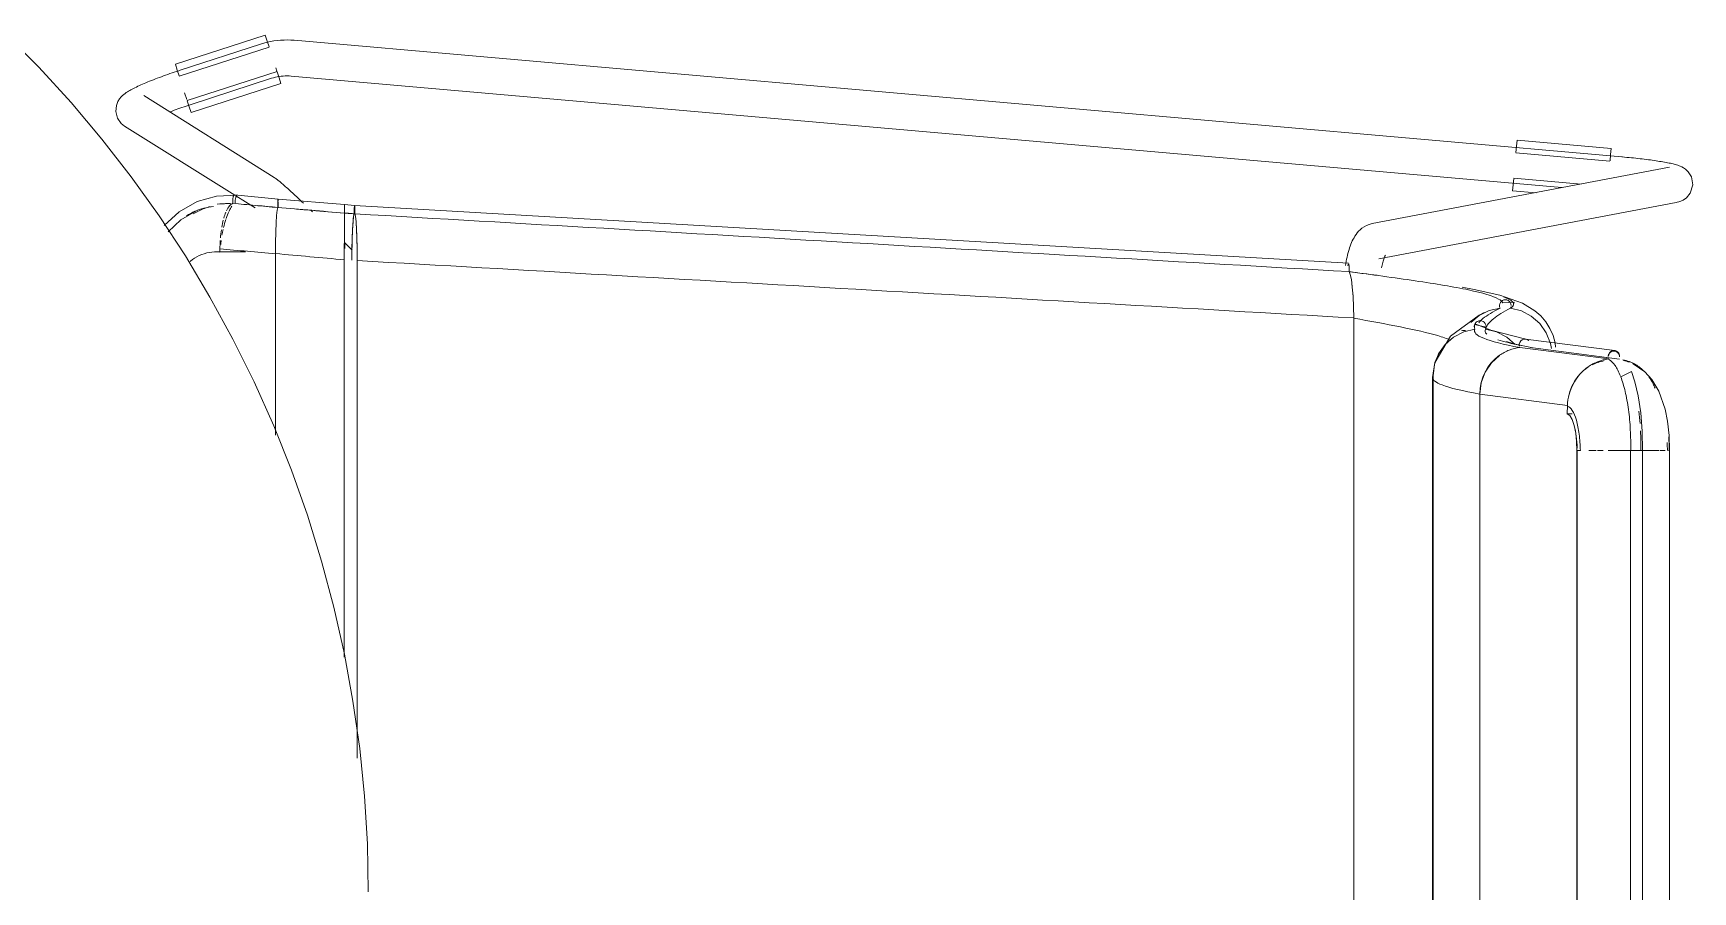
# Model space of a CAD drawing. Header units: millimetres. Extents: x 155927 to 317870, y -36033 to 97293.
# Drawn here: x 220811 to 221365, y 31787 to 32074 of the extents above; entities that cross this region are included whole.
import ezdxf

# ---------------------------------------------------------------- set-up
doc = ezdxf.new("R2010")
doc.units = ezdxf.units.MM
doc.header["$MEASUREMENT"] = 0
doc.layers.add('I-FURN', color=8, linetype='CONTINUOUS', lineweight=9)

msp = doc.modelspace()

# ---------------------------------------------------------------- linework, layer by layer
at = {"layer": 'I-FURN'}
for p, q in [((220813.13, 32062.53), (220801.88, 32073.9)), ((220858.79, 32063.54), (220888.8, 32073.22)), ((220889.4, 32070.85), (220888.3, 32070.57)), ((220888.8, 32073.22), (220889.43, 32071.27)), ((220890.52, 32071.1), (220889.4, 32070.85)), ((220889.43, 32071.27), (220890.06, 32069.3)), ((220891.65, 32071.29), (220890.52, 32071.1)), ((220892.78, 32071.44), (220891.65, 32071.29)), ((220893.92, 32071.55), (220892.78, 32071.44)), ((220895.06, 32071.61), (220893.92, 32071.55)), ((220896.2, 32071.62), (220895.06, 32071.61)), ((220897.34, 32071.59), (220896.2, 32071.62)), ((220898.48, 32071.51), (220897.34, 32071.59)), ((221341.8, 32032.56), (220898.48, 32071.51)), ((220860.09, 32059.49), (220890.1, 32069.18)), ((220887.16, 32070.23), (220860.35, 32061.51)), ((220887.21, 32070.24), (220887.16, 32070.23)), ((220888.3, 32070.57), (220887.21, 32070.24)), ((220823.92, 32050.71), (220813.13, 32062.53)), ((220854.11, 32059.36), (220854.81, 32059.61)), ((220854.81, 32059.61), (220855.51, 32059.87)), ((220855.51, 32059.87), (220856.23, 32060.12)), ((220856.23, 32060.12), (220856.95, 32060.37)), ((220856.95, 32060.37), (220857.68, 32060.62)), ((220857.68, 32060.62), (220858.41, 32060.87)), ((220858.41, 32060.87), (220859.15, 32061.12)), ((220859.42, 32061.58), (220858.79, 32063.54)), ((220859.15, 32061.12), (220859.89, 32061.36)), ((220860.06, 32059.61), (220859.42, 32061.58)), ((220859.89, 32061.36), (220860.35, 32061.51)), ((220892.71, 32061.11), (220862.7, 32051.42)), ((220892.3, 32062.37), (220892.68, 32061.21)), ((220892.75, 32060.99), (220893.38, 32059.02)), ((220894.1, 32059.51), (220894.76, 32059.58)), ((220894.76, 32059.58), (220895.42, 32059.61)), ((220895.42, 32059.61), (220896.08, 32059.62)), ((220896.08, 32059.62), (220896.75, 32059.6)), ((220896.75, 32059.6), (220897.41, 32059.56)), ((220841.96, 32053.75), (220842.35, 32054.03)), ((220842.35, 32054.03), (220842.74, 32054.28)), ((220842.74, 32054.28), (220843.13, 32054.53)), ((220843.13, 32054.53), (220843.53, 32054.76)), ((220843.53, 32054.76), (220843.94, 32054.99)), ((220843.94, 32054.99), (220844.37, 32055.22)), ((220844.37, 32055.22), (220844.81, 32055.45)), ((220844.81, 32055.45), (220845.26, 32055.68)), ((220845.26, 32055.68), (220845.74, 32055.91)), ((220845.74, 32055.91), (220846.23, 32056.14)), ((220846.23, 32056.14), (220846.74, 32056.38)), ((220846.74, 32056.38), (220847.27, 32056.62)), ((220847.27, 32056.62), (220847.81, 32056.86)), ((220847.81, 32056.86), (220848.37, 32057.1)), ((220848.37, 32057.1), (220848.95, 32057.34)), ((220848.95, 32057.34), (220849.55, 32057.59)), ((220849.55, 32057.59), (220850.16, 32057.84)), ((220850.16, 32057.84), (220850.78, 32058.09)), ((220850.78, 32058.09), (220851.42, 32058.34)), ((220851.42, 32058.34), (220852.08, 32058.59)), ((220852.08, 32058.59), (220852.74, 32058.85)), ((220852.74, 32058.85), (220853.42, 32059.1)), ((220853.42, 32059.1), (220854.11, 32059.36)), ((220864.01, 32047.38), (220894.01, 32057.07)), ((220864.05, 32050.1), (220890.87, 32058.81)), ((220890.87, 32058.81), (220891.5, 32059.01)), ((220891.5, 32059.01), (220892.15, 32059.17)), ((220892.15, 32059.17), (220892.79, 32059.31)), ((220892.79, 32059.31), (220893.44, 32059.43)), ((220893.38, 32059.02), (220894.01, 32057.07)), ((220893.44, 32059.43), (220894.1, 32059.51)), ((220897.41, 32059.56), (220897.43, 32059.56)), ((220897.43, 32059.56), (221321.78, 32022.28)), ((220834.22, 32038.48), (220823.92, 32050.71)), ((220838.89, 32047.71), (220839.06, 32049.68)), ((220839.06, 32049.68), (220839.58, 32051.06)), ((220839.58, 32051.06), (220840.15, 32051.97)), ((220840.15, 32051.97), (220840.67, 32052.6)), ((220840.67, 32052.6), (220841.13, 32053.07)), ((220841.13, 32053.07), (220841.56, 32053.44)), ((220841.56, 32053.44), (220841.96, 32053.75)), ((220891.78, 32025.72), (220848.19, 32053.02)), ((220858.98, 32048.36), (220859.64, 32048.6)), ((220859.64, 32048.6), (220860.31, 32048.83)), ((220860.31, 32048.83), (220860.98, 32049.07)), ((220860.98, 32049.07), (220861.66, 32049.3)), ((220861.66, 32049.3), (220862.34, 32049.53)), ((220861.87, 32054), (220862.59, 32051.75)), ((220862.34, 32049.53), (220863.03, 32049.76)), ((220863.38, 32049.33), (220862.74, 32051.31)), ((220863.03, 32049.76), (220863.72, 32049.99)), ((220864.01, 32047.38), (220863.38, 32049.33)), ((220863.72, 32049.99), (220864.05, 32050.1)), ((220839.47, 32045.48), (220838.89, 32047.71)), ((220840.7, 32043.75), (220839.47, 32045.48)), ((220840.7, 32043.75), (220841.82, 32042.85)), ((220857.08, 32047.66), (220857.7, 32047.89)), ((220857.7, 32047.89), (220858.34, 32048.13)), ((220858.34, 32048.13), (220858.98, 32048.36)), ((220844.03, 32025.84), (220834.22, 32038.48)), ((220841.82, 32042.85), (220878.59, 32019.82)), ((221306.6, 32036.09), (221306.78, 32038.14)), ((221306.78, 32038.14), (221338.19, 32035.38)), ((221306.41, 32033.9), (221337.82, 32031.15)), ((221306.42, 32034.03), (221306.6, 32036.09)), ((221338.01, 32033.33), (221337.83, 32031.27)), ((221338.19, 32035.38), (221338.01, 32033.33)), ((221341.96, 32032.55), (221341.8, 32032.56)), ((221342.71, 32032.48), (221341.96, 32032.55)), ((221343.46, 32032.41), (221342.71, 32032.48)), ((221344.21, 32032.34), (221343.46, 32032.41)), ((221344.95, 32032.26), (221344.21, 32032.34)), ((221345.69, 32032.19), (221344.95, 32032.26)), ((221346.43, 32032.11), (221345.69, 32032.19)), ((221347.15, 32032.03), (221346.43, 32032.11)), ((221347.87, 32031.95), (221347.15, 32032.03)), ((221348.58, 32031.87), (221347.87, 32031.95)), ((221349.28, 32031.78), (221348.58, 32031.87)), ((221357.65, 32029.08), (221258.36, 32010.27)), ((221349.97, 32031.7), (221349.28, 32031.78)), ((221350.64, 32031.61), (221349.97, 32031.7)), ((221351.3, 32031.52), (221350.64, 32031.61)), ((221351.95, 32031.43), (221351.3, 32031.52)), ((221352.59, 32031.34), (221351.95, 32031.43)), ((221353.21, 32031.25), (221352.59, 32031.34)), ((221353.81, 32031.16), (221353.21, 32031.25)), ((221354.4, 32031.07), (221353.81, 32031.16)), ((221354.96, 32030.98), (221354.4, 32031.07)), ((221355.52, 32030.88), (221354.96, 32030.98)), ((221356.05, 32030.79), (221355.52, 32030.88)), ((221356.56, 32030.7), (221356.05, 32030.79)), ((221357.06, 32030.6), (221356.56, 32030.7)), ((221357.54, 32030.51), (221357.06, 32030.6)), ((221358, 32030.41), (221357.54, 32030.51)), ((221358.44, 32030.31), (221358, 32030.41)), ((221358.87, 32030.21), (221358.44, 32030.31)), ((221359.28, 32030.11), (221358.87, 32030.21)), ((221359.68, 32030), (221359.28, 32030.11)), ((221360.08, 32029.88), (221359.68, 32030)), ((221360.47, 32029.76), (221360.08, 32029.88)), ((221360.88, 32029.62), (221360.47, 32029.76)), ((221361.31, 32029.45), (221360.88, 32029.62)), ((221361.78, 32029.23), (221361.31, 32029.45)), ((221362.34, 32028.93), (221361.78, 32029.23)), ((221363.04, 32028.45), (221362.34, 32028.93)), ((221363.95, 32027.59), (221363.04, 32028.45)), ((221364.99, 32025.94), (221363.95, 32027.59)), ((220853.33, 32012.82), (220844.03, 32025.84)), ((220891.78, 32025.72), (220892.1, 32025.5)), ((220892.1, 32025.5), (220892.36, 32025.32)), ((220892.36, 32025.32), (220892.59, 32025.15)), ((220892.59, 32025.15), (220892.81, 32024.97)), ((220892.81, 32024.97), (220893.03, 32024.79)), ((220893.03, 32024.79), (220893.26, 32024.6)), ((220893.26, 32024.6), (220893.5, 32024.4)), ((220893.5, 32024.4), (220893.76, 32024.19)), ((220893.76, 32024.19), (220894.02, 32023.96)), ((220894.02, 32023.96), (220894.3, 32023.71)), ((220894.3, 32023.71), (220894.6, 32023.46)), ((220894.6, 32023.46), (220894.9, 32023.18)), ((220894.9, 32023.18), (220895.23, 32022.9)), ((220895.23, 32022.9), (220895.56, 32022.59)), ((220895.56, 32022.59), (220895.92, 32022.28)), ((220895.92, 32022.28), (220896.28, 32021.95)), ((220896.28, 32021.95), (220896.66, 32021.61)), ((220896.66, 32021.61), (220897.05, 32021.25)), ((220897.05, 32021.25), (220897.45, 32020.88)), ((220897.45, 32020.88), (220897.86, 32020.5)), ((221305.3, 32021.23), (221305.48, 32023.27)), ((221305.3, 32021.23), (221313.19, 32020.53)), ((221305.48, 32023.27), (221305.66, 32025.33)), ((221328.15, 32023.48), (221305.67, 32025.46)), ((221364.64, 32020.43), (221365.48, 32023.18)), ((221365.48, 32023.18), (221364.99, 32025.94)), ((220866.02, 32017.61), (220860.01, 32014.22)), ((220872.54, 32019.48), (220866.02, 32017.61)), ((220879.45, 32019.77), (220872.54, 32019.48)), ((220878.55, 32019.89), (220893.04, 32018.47)), ((220878.96, 32019.59), (220885.41, 32015.55)), ((220892.95, 32015.62), (220892.76, 32014.73)), ((220892.76, 32014.73), (220892.95, 32015.61)), ((220892.96, 32017.53), (220892.94, 32017.08)), ((220892.94, 32017.07), (220892.96, 32017.53)), ((220892.94, 32017.08), (220892.94, 32016.59)), ((220892.94, 32016.58), (220892.94, 32017.07)), ((220892.94, 32016.59), (220892.94, 32016.09)), ((220892.94, 32016.08), (220892.94, 32016.58)), ((220892.94, 32016.09), (220892.95, 32015.62)), ((220892.95, 32015.61), (220892.94, 32016.08)), ((220892.97, 32017.92), (220892.96, 32017.53)), ((220892.96, 32017.53), (220892.97, 32017.91)), ((220892.99, 32018.21), (220892.97, 32017.92)), ((220892.97, 32017.91), (220892.99, 32018.21)), ((220893.02, 32018.4), (220892.99, 32018.21)), ((220893.02, 32018.4), (220893.04, 32018.47)), ((220893.04, 32018.47), (220893.02, 32018.4)), ((220893.04, 32018.47), (220915.24, 32016.64)), ((220893.07, 32018.4), (220893.04, 32018.47)), ((220893.04, 32018.47), (220893.07, 32018.4)), ((220893.09, 32018.22), (220893.07, 32018.4)), ((220893.07, 32018.4), (220893.09, 32018.21)), ((220893.11, 32017.92), (220893.09, 32018.22)), ((220893.09, 32018.21), (220893.11, 32017.92)), ((220893.14, 32017.09), (220893.13, 32017.54)), ((220893.13, 32017.54), (220893.14, 32017.09)), ((220893.15, 32016.6), (220893.14, 32017.09)), ((220893.14, 32017.09), (220893.15, 32016.6)), ((220893.14, 32016.1), (220893.15, 32016.6)), ((220893.15, 32016.6), (220893.14, 32016.1)), ((220893.14, 32015.63), (220893.14, 32016.1)), ((220893.14, 32016.1), (220893.14, 32015.63)), ((220897.86, 32020.5), (220898.29, 32020.11)), ((220898.29, 32020.11), (220898.72, 32019.71)), ((220898.72, 32019.71), (220899.17, 32019.29)), ((220899.17, 32019.29), (220899.62, 32018.87)), ((220899.62, 32018.87), (220900.08, 32018.44)), ((220900.08, 32018.44), (220900.55, 32018)), ((220900.55, 32018), (220901.03, 32017.55)), ((220901.03, 32017.55), (220901.51, 32017.09)), ((220918.6, 32016.37), (220915.24, 32016.64)), ((220915.24, 32016.57), (220915.24, 32016.64)), ((220915.24, 32016.64), (220915.25, 32016.57)), ((220915.25, 32016.57), (220915.24, 32016.64)), ((220915.24, 32016.64), (220915.24, 32016.58)), ((220915.24, 32016.58), (220915.24, 32016.39)), ((220915.24, 32016.38), (220915.24, 32016.57)), ((220915.24, 32016.39), (220915.24, 32016.09)), ((220915.24, 32016.09), (220915.24, 32016.38)), ((220915.24, 32015.71), (220915.24, 32016.09)), ((220915.24, 32016.09), (220915.24, 32015.71)), ((220915.24, 32015.26), (220915.24, 32015.71)), ((220915.24, 32015.71), (220915.24, 32015.26)), ((220915.24, 32014.77), (220915.24, 32015.26)), ((220915.24, 32015.26), (220915.24, 32014.77)), ((220915.25, 32016.57), (220915.25, 32016.38)), ((220915.25, 32016.38), (220915.25, 32016.57)), ((220915.25, 32016.38), (220915.25, 32016.09)), ((220915.25, 32016.09), (220915.25, 32016.38)), ((220915.25, 32016.09), (220915.25, 32015.7)), ((220915.25, 32015.71), (220915.25, 32016.09)), ((220915.25, 32015.25), (220915.25, 32015.71)), ((220915.25, 32015.7), (220915.25, 32015.25)), ((220915.25, 32015.25), (220915.25, 32014.76)), ((220915.25, 32014.76), (220915.25, 32015.25)), ((220918.51, 32015.43), (220918.5, 32014.98)), ((220918.53, 32015.81), (220918.51, 32015.43)), ((220918.55, 32016.11), (220918.53, 32015.81)), ((220918.58, 32016.3), (220918.55, 32016.11)), ((220918.6, 32016.37), (220918.58, 32016.3)), ((220918.6, 32016.37), (221250.51, 31997.08)), ((220918.63, 32016.3), (220918.6, 32016.37)), ((220918.66, 32016.11), (220918.63, 32016.3)), ((220918.68, 32015.82), (220918.66, 32016.11)), ((220918.7, 32015.44), (220918.68, 32015.82)), ((220918.71, 32014.99), (220918.7, 32015.44)), ((221260.59, 31998.48), (221359.88, 32017.29)), ((221360.3, 32017.38), (221359.88, 32017.29)), ((221360.82, 32017.52), (221360.3, 32017.38)), ((221361.44, 32017.73), (221360.82, 32017.52)), ((221362.24, 32018.11), (221361.44, 32017.73)), ((221363.32, 32018.85), (221362.24, 32018.11)), ((221364.64, 32020.43), (221363.32, 32018.85)), ((220862.1, 31999.44), (220853.33, 32012.82)), ((220860.01, 32014.22), (220855.01, 32009.62)), ((220860.59, 32011.53), (220856.37, 32007.51)), ((220866.42, 32014.9), (220860.59, 32011.53)), ((220892.43, 32010.51), (220892.31, 32007.41)), ((220892.32, 32007.48), (220892.43, 32010.52)), ((220892.43, 32010.55), (220892.58, 32012.99)), ((220892.58, 32012.99), (220892.43, 32010.51)), ((220892.58, 32013.01), (220892.76, 32014.73)), ((220892.76, 32014.73), (220892.58, 32012.99)), ((220904, 32014.74), (220904.51, 32014.25)), ((220915.21, 32011.17), (220915.2, 32008.67)), ((220915.2, 32008.67), (220915.21, 32011.16)), ((220915.22, 32012.92), (220915.21, 32011.17)), ((220915.21, 32011.17), (220915.22, 32012.91)), ((220915.22, 32012.91), (220915.24, 32013.8)), ((220915.24, 32013.8), (220915.22, 32012.92)), ((220915.24, 32014.27), (220915.24, 32014.77)), ((220915.24, 32014.77), (220915.24, 32014.27)), ((220915.24, 32013.8), (220915.24, 32014.27)), ((220915.24, 32014.27), (220915.24, 32013.8)), ((220915.25, 32014.76), (220915.25, 32014.26)), ((220915.25, 32014.27), (220915.25, 32014.76)), ((220915.25, 32013.8), (220915.25, 32014.27)), ((220915.25, 32014.26), (220915.25, 32013.79)), ((220915.27, 32012.9), (220915.28, 32011.14)), ((220915.28, 32011.15), (220915.27, 32012.9)), ((220915.29, 32008.65), (220915.28, 32011.15)), ((220915.28, 32011.14), (220915.29, 32008.65)), ((220918.1, 32010.87), (220917.94, 32008.37)), ((220918.29, 32012.62), (220918.1, 32010.87)), ((220918.5, 32013.52), (220918.29, 32012.62)), ((220918.5, 32014.98), (220918.49, 32014.49)), ((220918.49, 32014.49), (220918.49, 32013.99)), ((220918.49, 32013.99), (220918.5, 32013.52)), ((220918.7, 32013.53), (220918.71, 32014)), ((220918.91, 32012.64), (220918.7, 32013.53)), ((220918.71, 32014.5), (220918.71, 32014.99)), ((220918.71, 32014), (220918.71, 32014.5)), ((220919.11, 32010.89), (220918.91, 32012.64)), ((220919.27, 32008.39), (220919.11, 32010.89)), ((221257.37, 32010.01), (221256.48, 32009.65)), ((221258.36, 32010.27), (221257.37, 32010.01)), ((220892.24, 32003.98), (220892.31, 32007.42)), ((220892.31, 32007.41), (220892.24, 32003.98)), ((220915.18, 32001.96), (220915.19, 32005.53)), ((220915.19, 32005.53), (220915.18, 32001.96)), ((220915.2, 32008.67), (220915.19, 32005.53)), ((220915.19, 32005.53), (220915.2, 32008.66)), ((220915.31, 32001.97), (220915.3, 32005.53)), ((220915.3, 32005.52), (220915.31, 32001.97)), ((220917.82, 32005.26), (220917.74, 32001.7)), ((220917.94, 32008.37), (220917.82, 32005.26)), ((220919.39, 32005.26), (220919.27, 32008.39)), ((220919.47, 32001.7), (220919.39, 32005.26)), ((221251.78, 32004.47), (221251.53, 32003.91)), ((221252.06, 32005.02), (221251.78, 32004.47)), ((221252.35, 32005.56), (221252.06, 32005.02)), ((221252.67, 32006.1), (221252.35, 32005.56)), ((221253.03, 32006.63), (221252.67, 32006.1)), ((221253.43, 32007.17), (221253.03, 32006.63)), ((221253.88, 32007.69), (221253.43, 32007.17)), ((221254.4, 32008.22), (221253.88, 32007.69)), ((221255, 32008.73), (221254.4, 32008.22)), ((221255.69, 32009.21), (221255, 32008.73)), ((221256.48, 32009.65), (221255.69, 32009.21)), ((220870.32, 31985.71), (220862.1, 31999.44)), ((220882.17, 32000.83), (220872.42, 32000.83)), ((220873.66, 32000.77), (220873.66, 32001.82)), ((220892.24, 32003.88), (220892.21, 32000.12)), ((220892.21, 32000.24), (220892.24, 32003.88)), ((220892.21, 32000.12), (220892.21, 31939.57)), ((220892.21, 31939.57), (220892.21, 32000.12)), ((220915.18, 31998.18), (220915.18, 32001.96)), ((220915.18, 32001.96), (220915.18, 31998.18)), ((220917.86, 32001.4), (220915.19, 32003.97)), ((220917.74, 32001.7), (220917.71, 31998.02)), ((220919.5, 31997.91), (220919.47, 32001.7)), ((221250.01, 31999.02), (221249.86, 31998.35)), ((221250.16, 31999.67), (221250.01, 31999.02)), ((221250.32, 32000.31), (221250.16, 31999.67)), ((221250.49, 32000.94), (221250.32, 32000.31)), ((221250.68, 32001.56), (221250.49, 32000.94)), ((221250.87, 32002.17), (221250.68, 32001.56)), ((221251.08, 32002.76), (221250.87, 32002.17)), ((221251.3, 32003.34), (221251.08, 32002.76)), ((221251.53, 32003.91), (221251.3, 32003.34)), ((221262.36, 31998.67), (221262.25, 31998.36)), ((221262.46, 31998.94), (221262.36, 31998.67)), ((221262.56, 31999.17), (221262.46, 31998.94)), ((221262.64, 31999.36), (221262.56, 31999.17)), ((221262.72, 31999.51), (221262.64, 31999.36)), ((221262.76, 31999.6), (221262.72, 31999.51)), ((221262.81, 31999.67), (221262.76, 31999.6)), ((221262.82, 31999.7), (221262.81, 31999.67)), ((220915.18, 31865.35), (220915.18, 31998.18)), ((220915.18, 31998.18), (220915.18, 31865.35)), ((220919.5, 31831.64), (220919.5, 31997.91)), ((220919.5, 31997.91), (220919.5, 31831.64)), ((221249.6, 31996.97), (221249.49, 31996.27)), ((221249.73, 31997.67), (221249.6, 31996.97)), ((221249.86, 31998.35), (221249.73, 31997.67)), ((221250.37, 31996.54), (221250.33, 31996.16)), ((221250.33, 31996.16), (221250.37, 31996.54)), ((221250.41, 31996.83), (221250.37, 31996.54)), ((221250.37, 31996.54), (221250.41, 31996.83)), ((221250.46, 31997.02), (221250.51, 31997.08)), ((221250.51, 31997.07), (221250.46, 31997.01)), ((221250.66, 31996.51), (221250.62, 31996.81)), ((221250.62, 31996.81), (221250.66, 31996.52)), ((221250.66, 31996.52), (221250.69, 31996.13)), ((221250.69, 31996.13), (221250.66, 31996.51)), ((221250.72, 31995.67), (221250.69, 31996.13)), ((221250.69, 31996.13), (221250.72, 31995.67)), ((221250.7, 31994.21), (221250.72, 31994.68)), ((221250.72, 31994.68), (221250.7, 31994.21)), ((221250.7, 31994.21), (221251.1, 31993.31)), ((221251.1, 31993.31), (221250.7, 31994.21)), ((221250.72, 31995.18), (221250.72, 31995.67)), ((221250.72, 31995.67), (221250.72, 31995.18)), ((221250.72, 31994.68), (221250.72, 31995.18)), ((221250.72, 31995.18), (221250.72, 31994.68)), ((221251.1, 31993.31), (221251.47, 31991.57)), ((221251.47, 31991.56), (221251.1, 31993.31)), ((221261.62, 31995.93), (221261.52, 31995.44)), ((221261.72, 31996.4), (221261.62, 31995.93)), ((221261.82, 31996.85), (221261.72, 31996.4)), ((221261.93, 31997.27), (221261.82, 31996.85)), ((221262.04, 31997.66), (221261.93, 31997.27)), ((221262.15, 31998.03), (221262.04, 31997.66)), ((221262.25, 31998.36), (221262.15, 31998.03)), ((221251.47, 31991.56), (221251.78, 31989.1)), ((221251.78, 31989.07), (221251.47, 31991.56)), ((221251.78, 31989.07), (221252.02, 31986.01)), ((221252.02, 31985.96), (221251.78, 31989.07)), ((221292.49, 31988.23), (221288.43, 31988.97)), ((221301.01, 31986.34), (221292.49, 31988.23)), ((220877.99, 31971.67), (220870.32, 31985.71)), ((221252.02, 31985.97), (221252.17, 31982.49)), ((221252.17, 31982.43), (221252.02, 31985.96)), ((221252.17, 31982.43), (221252.23, 31978.74)), ((221252.23, 31978.66), (221252.17, 31982.43)), ((221297.5, 31981.22), (221301.11, 31982.01)), ((221301.11, 31982.01), (221297.5, 31981.23)), ((221300.93, 31982.99), (221301.02, 31983.48)), ((221301.02, 31983.48), (221300.93, 31982.99)), ((221300.96, 31982.49), (221300.93, 31982.99)), ((221300.93, 31982.99), (221300.96, 31982.49)), ((221301.11, 31982.01), (221300.96, 31982.49)), ((221300.96, 31982.49), (221301.11, 31982.01)), ((221308.64, 31983.67), (221301.01, 31986.34)), ((221301.02, 31983.48), (221301.23, 31983.93)), ((221301.23, 31983.93), (221301.02, 31983.48)), ((221301.23, 31983.93), (221301.55, 31984.31)), ((221301.55, 31984.31), (221301.23, 31983.93)), ((221301.95, 31984.6), (221301.55, 31984.31)), ((221301.55, 31984.31), (221301.95, 31984.59)), ((221301.95, 31984.59), (221302.41, 31984.78)), ((221302.41, 31984.78), (221301.95, 31984.6)), ((221305.84, 31984.04), (221302, 31983.84)), ((221302.41, 31984.78), (221302.9, 31984.84)), ((221302.9, 31984.84), (221302.41, 31984.78)), ((221302.9, 31984.84), (221303.38, 31984.76)), ((221303.38, 31984.77), (221302.9, 31984.84)), ((221303.84, 31984.57), (221303.38, 31984.77)), ((221303.38, 31984.76), (221303.83, 31984.57)), ((221303.83, 31984.57), (221304.23, 31984.27)), ((221304.23, 31984.27), (221303.84, 31984.57)), ((221304.23, 31984.27), (221304.53, 31983.88)), ((221304.54, 31983.88), (221304.23, 31984.27)), ((221304.53, 31983.88), (221304.73, 31983.42)), ((221304.73, 31983.43), (221304.54, 31983.88)), ((221304.76, 31982.43), (221304.6, 31981.96)), ((221304.6, 31981.96), (221304.76, 31982.43)), ((221304.81, 31982.93), (221304.73, 31983.43)), ((221304.73, 31983.42), (221304.81, 31982.93)), ((221305.52, 31982.87), (221305.84, 31984.04)), ((221312.75, 31981.17), (221308.64, 31983.67)), ((221252.23, 31595.26), (221252.23, 31978.66)), ((221252.23, 31978.66), (221252.23, 31595.26)), ((221284.56, 31972.66), (221294.1, 31979.64)), ((221294.17, 31979.59), (221291.34, 31977.19)), ((221291.34, 31977.19), (221294.17, 31979.58)), ((221292.61, 31976.46), (221292.52, 31975.97)), ((221292.53, 31975.97), (221292.61, 31976.46)), ((221292.81, 31976.92), (221292.61, 31976.46)), ((221292.61, 31976.46), (221292.81, 31976.91)), ((221296.51, 31975.68), (221292.62, 31976.52)), ((221298.08, 31974.65), (221292.75, 31976.82)), ((221293.12, 31977.3), (221292.81, 31976.92)), ((221292.81, 31976.91), (221293.12, 31977.29)), ((221293.12, 31977.29), (221293.53, 31977.59)), ((221293.52, 31977.59), (221293.12, 31977.3)), ((221293.99, 31977.78), (221293.52, 31977.59)), ((221293.53, 31977.59), (221293.99, 31977.78)), ((221294.48, 31977.85), (221293.99, 31977.78)), ((221293.99, 31977.78), (221294.48, 31977.84)), ((221294.1, 31979.64), (221295.85, 31980.53)), ((221297.5, 31981.23), (221294.17, 31979.59)), ((221294.18, 31979.58), (221297.5, 31981.22)), ((221294.97, 31977.78), (221294.48, 31977.85)), ((221294.48, 31977.84), (221294.97, 31977.78)), ((221294.97, 31977.78), (221295.43, 31977.59)), ((221295.43, 31977.59), (221294.97, 31977.78)), ((221295.43, 31977.59), (221295.83, 31977.29)), ((221295.83, 31977.3), (221295.43, 31977.59)), ((221296.15, 31976.92), (221295.83, 31977.3)), ((221295.83, 31977.29), (221296.14, 31976.91)), ((221296.14, 31976.91), (221296.35, 31976.46)), ((221296.35, 31976.46), (221296.15, 31976.92)), ((221296.35, 31976.46), (221296.43, 31975.97)), ((221296.43, 31975.97), (221296.35, 31976.46)), ((221308.23, 31981.06), (221304.6, 31981.96)), ((221311.55, 31979.32), (221308.23, 31981.06)), ((221314.38, 31976.84), (221311.55, 31979.32)), ((221314.72, 31979.43), (221312.75, 31981.17)), ((221316.55, 31973.75), (221314.38, 31976.84)), ((221316.4, 31977.45), (221314.72, 31979.43)), ((221317.78, 31975.25), (221316.4, 31977.45)), ((220885.09, 31957.34), (220877.99, 31971.67)), ((221279.45, 31964), (221284.56, 31972.66)), ((221285.61, 31972.36), (221282.74, 31969.85)), ((221282.75, 31969.85), (221285.62, 31972.35)), ((221289.01, 31974.11), (221285.61, 31972.36)), ((221285.62, 31972.35), (221289.01, 31974.11)), ((221292.72, 31975), (221289.01, 31974.11)), ((221292.52, 31975.97), (221292.56, 31975.48)), ((221292.56, 31975.47), (221292.53, 31975.97)), ((221292.56, 31975.48), (221292.72, 31975)), ((221292.73, 31975), (221292.56, 31975.47)), ((221296.23, 31975), (221296.39, 31975.48)), ((221296.39, 31975.47), (221296.23, 31975)), ((221299.94, 31974.11), (221296.23, 31975)), ((221296.43, 31975.97), (221296.39, 31975.47)), ((221296.39, 31975.48), (221296.43, 31975.97)), ((221309.69, 31971.68), (221298.08, 31974.65)), ((221303.34, 31972.36), (221299.94, 31974.11)), ((221306.21, 31969.85), (221303.34, 31972.36)), ((221308.09, 31971.16), (221307.79, 31970.77)), ((221308.47, 31971.45), (221308.09, 31971.16)), ((221308.91, 31971.64), (221308.47, 31971.45)), ((221309.38, 31971.71), (221308.91, 31971.64)), ((221309.85, 31971.64), (221309.38, 31971.71)), ((221339.39, 31967.84), (221309.61, 31971.69)), ((221310.29, 31971.45), (221309.85, 31971.64)), ((221310.68, 31971.16), (221310.29, 31971.45)), ((221317.95, 31970.24), (221316.55, 31973.75)), ((221318.8, 31972.89), (221317.78, 31975.25)), ((221319.46, 31970.38), (221318.8, 31972.89)), ((221279.21, 31963.14), (221280.58, 31966.71)), ((221280.57, 31966.71), (221279.21, 31963.14)), ((221279.38, 31963.85), (221280.75, 31967.03)), ((221282.74, 31969.85), (221280.57, 31966.71)), ((221280.58, 31966.71), (221282.75, 31969.85)), ((221300.94, 31966.23), (221298.2, 31963.75)), ((221303.31, 31970.85), (221305.74, 31970.1)), ((221305.74, 31970.1), (221312.04, 31968.72)), ((221307.59, 31970.32), (221307.51, 31969.83)), ((221307.51, 31969.83), (221307.55, 31969.33)), ((221307.79, 31970.77), (221307.59, 31970.32)), ((221337.41, 31965.02), (221307.71, 31968.86)), ((221340.95, 31965), (221311.26, 31968.84)), ((221317.94, 31970.24), (221318.32, 31968.49)), ((221318.32, 31968.5), (221317.95, 31970.24)), ((221319.61, 31968.96), (221319.46, 31970.38)), ((221337.42, 31965.45), (221334.98, 31965.77)), ((221278.58, 31958.81), (221279.38, 31963.85)), ((221278.73, 31959.35), (221279.21, 31963.14)), ((221279.21, 31963.14), (221278.73, 31959.35)), ((221296.12, 31960.63), (221294.81, 31957.09)), ((221298.2, 31963.75), (221296.12, 31960.63)), ((221344.97, 31960.82), (221341.43, 31959.06)), ((221346.14, 31957.36), (221344.97, 31960.82)), ((221345.58, 31963.36), (221345.38, 31963.46)), ((221349.48, 31960.68), (221345.58, 31963.36)), ((221351.77, 31958.2), (221349.48, 31960.68)), ((220891.62, 31942.73), (220885.09, 31957.34)), ((221278.58, 31958.82), (221278.58, 31654.02)), ((221278.73, 31614.57), (221278.73, 31959.35)), ((221278.73, 31959.35), (221278.73, 31614.57)), ((221294.81, 31957.09), (221294.33, 31953.32)), ((221347.24, 31952.67), (221346.14, 31957.36)), ((221354.16, 31954.32), (221351.77, 31958.2)), ((221356.29, 31948.27), (221354.16, 31954.32)), ((221294.33, 31953.32), (221323.61, 31949.46)), ((221294.33, 31620.6), (221294.33, 31953.32)), ((221294.33, 31953.32), (221294.33, 31620.6)), ((221323.61, 31949.46), (221323.54, 31946.74)), ((221348.08, 31947.05), (221347.24, 31952.67)), ((221325.2, 31946.74), (221323.54, 31946.74)), ((221323.54, 31946.74), (221324.4, 31946.1)), ((221324.4, 31946.1), (221325.19, 31944.75)), ((221325.19, 31944.75), (221325.86, 31942.77)), ((221348.57, 31940.93), (221348.08, 31947.05)), ((221357.08, 31944.24), (221356.29, 31948.27)), ((221357.59, 31939.42), (221357.08, 31944.24)), ((220897.55, 31927.87), (220891.62, 31942.73)), ((221325.86, 31942.77), (221326.37, 31940.27)), ((221326.37, 31940.27), (221326.69, 31937.42)), ((221348.66, 31934.39), (221348.57, 31940.93)), ((221357.7, 31934.39), (221357.59, 31939.42)), ((221326.69, 31937.42), (221326.8, 31934.39)), ((221326.8, 31934.39), (221326.8, 31639.53)), ((221326.86, 31639.53), (221326.86, 31934.39)), ((221330.71, 31934.39), (221333.17, 31934.39)), ((221333.69, 31934.39), (221335.54, 31934.39)), ((221337.16, 31934.39), (221340.72, 31934.39)), ((221344.73, 31934.39), (221340.92, 31934.39)), ((221340.92, 31934.39), (221344.73, 31934.39)), ((221344.7, 31934.39), (221344.7, 31639.53)), ((221344.81, 31934.39), (221348.66, 31934.39)), ((221345.03, 31934.39), (221344.81, 31934.39)), ((221345.36, 31934.39), (221345.03, 31934.39)), ((221345.78, 31934.39), (221345.36, 31934.39)), ((221346.26, 31934.39), (221345.78, 31934.39)), ((221346.75, 31934.39), (221346.26, 31934.39)), ((221347.25, 31934.39), (221346.75, 31934.39)), ((221347.7, 31934.39), (221347.25, 31934.39)), ((221348.09, 31934.39), (221347.7, 31934.39)), ((221348.39, 31934.39), (221348.09, 31934.39)), ((221348.59, 31934.39), (221348.39, 31934.39)), ((221351.44, 31934.39), (221348.42, 31934.39)), ((221348.42, 31934.39), (221351.43, 31934.39)), ((221348.66, 31934.39), (221348.59, 31934.39)), ((221348.66, 31639.53), (221348.66, 31934.39)), ((221351.6, 31934.39), (221354.18, 31934.39)), ((221354.45, 31934.39), (221356.21, 31934.39)), ((221357.4, 31934.39), (221357.68, 31934.39)), ((221357.7, 31934.39), (221357.53, 31934.39)), ((221357.7, 31639.53), (221357.7, 31934.39)), ((220902.89, 31912.79), (220897.55, 31927.87)), ((220907.62, 31897.5), (220902.89, 31912.79)), ((220911.73, 31882.04), (220907.62, 31897.5)), ((220915.22, 31866.43), (220911.73, 31882.04)), ((220918.08, 31850.69), (220915.22, 31866.43)), ((220920.32, 31834.85), (220918.08, 31850.69)), ((220921.91, 31818.93), (220920.32, 31834.85)), ((220922.87, 31802.96), (220921.91, 31818.93)), ((220923.19, 31786.96), (220922.87, 31802.96))]:
    msp.add_line(p, q, dxfattribs=at)
for centre, major_axis, ratio, start_param, end_param in [((221309.38, 31969.74), (0, -1.96), 0.955139, 2.379629, 4.923331), ((221309.4, 31953.19), (0, -15.78), 0.955139, 3.737469, 4.704147), ((221309.4, 31953.19), (0, -15.78), 0.955139, 3.495799, 3.737346), ((221309.4, 31953.19), (0, -15.78), 0.955139, 3.254129, 3.495629), ((221341.95, 31934.39), (15.75, 0), 0.000004, 2.669107, 2.851347), ((221353.42, 31934.39), (0, 12.4), 0.287441, 4.712389, 4.932602)]:
    msp.add_ellipse(centre, major_axis=major_axis, ratio=ratio, start_param=start_param, end_param=end_param, dxfattribs=at)
for points, knots in [([(220862.53, 32012.85), (220863.43, 32013.42), (220866.25, 32015.08), (220869.35, 32015.69), (220871.49, 32015.98)], [0.591443, 0.591443, 0.591443, 0.591443, 0.6666667, 0.8236682, 0.8236682, 0.8236682, 0.8236682]), ([(220875.84, 32014.53), (220876.16, 32015.21), (220876.86, 32016.35), (220877.6, 32016.91), (220878, 32017.05)], [0.6690305, 0.6690305, 0.6690305, 0.6690305, 0.8333333, 1, 1, 1, 1]), ([(220878, 32017.05), (220877.98, 32017.2), (220877.94, 32017.48), (220877.93, 32017.91), (220877.94, 32018.28), (220877.96, 32018.57), (220878, 32018.84), (220878.04, 32019.09), (220878.11, 32019.32), (220878.17, 32019.51), (220878.27, 32019.71), (220878.36, 32019.81), (220878.4, 32019.84)], [0, 0, 0, 0, 0.0555556, 0.1111111, 0.1666667, 0.1944444, 0.2222222, 0.2777778, 0.3055556, 0.3333333, 0.3888889, 0.4444444, 0.4444444, 0.4444444, 0.4444444]), ([(220918.6, 32016.37), (220918.62, 32016.37), (220918.65, 32016.23), (220918.68, 32015.84), (220918.7, 32015.45), (220918.71, 32015), (220918.72, 32014.5), (220918.71, 32014), (220918.71, 32013.68), (220918.7, 32013.53)], [-0.498493, -0.498493, -0.498493, -0.498493, -0.375, -0.3125, -0.25, -0.1875, -0.125, -0.0625, 0, 0, 0, 0]), ([(220917.71, 31998.02), (220917.71, 32000.54), (220917.77, 32004.31), (220917.93, 32008.49), (220918.15, 32011.84), (220918.36, 32013.23), (220918.5, 32013.52)], [-0.996036, -0.996036, -0.996036, -0.996036, -0.6666667, -0.5, -0.3333333, 0, 0, 0, 0]), ([(220918.7, 32013.53), (220918.85, 32013.25), (220919.06, 32011.87), (220919.28, 32008.51), (220919.4, 32005.34), (220919.48, 32001.74), (220919.5, 31999.19), (220919.5, 31997.91)], [-1, -1, -1, -1, -0.666667, -0.5, -0.333333, -0.166667, 0, 0, 0, 0]), ([(220863.77, 31997.66), (220864.67, 31998.43), (220867.67, 32000.36), (220871.28, 32000.99), (220873.66, 32000.77)], [0.5, 0.5, 0.5, 0.5, 0.6666667, 1, 1, 1, 1]), ([(221250.7, 31994.21), (221258.25, 31993.19), (221273.46, 31991.16), (221291.9, 31988.11), (221300.2, 31985.67), (221301.8, 31984.25), (221302, 31983.84)], [0, 0, 0, 0, 0.25, 0.5, 0.75, 0.8499411, 0.8499411, 0.8499411, 0.8499411]), ([(221301.11, 31982.01), (221298.7, 31980.85), (221296.05, 31979.22), (221294.38, 31977.59), (221293.98, 31977.13)], [0, 0, 0, 0, 0.5, 0.6963068, 0.6963068, 0.6963068, 0.6963068]), ([(221302.39, 31985.73), (221303.02, 31985.5), (221305.93, 31984.24), (221306.15, 31982.99), (221304.6, 31981.96)], [0.6929173, 0.6929173, 0.6929173, 0.6929173, 0.75, 1, 1, 1, 1]), ([(221252.23, 31978.66), (221257.62, 31977.69), (221268.4, 31975.74), (221279.11, 31973.31), (221283.36, 31971.85), (221284.5, 31971.36)], [0, 0, 0, 0, 0.25, 0.5, 0.625, 0.625, 0.625, 0.625]), ([(221304.6, 31981.96), (221302.2, 31980.8), (221298.77, 31978.71), (221296.98, 31976.62), (221296.51, 31975.68)], [0, 0, 0, 0, 0.5, 0.9025383, 0.9025383, 0.9025383, 0.9025383]), ([(221340.99, 31965.87), (221341, 31966.02), (221340.98, 31966.24), (221340.91, 31966.53), (221340.81, 31966.8), (221340.63, 31967.11), (221340.34, 31967.43), (221339.98, 31967.67), (221339.63, 31967.8), (221339.32, 31967.85), (221339.05, 31967.86), (221338.78, 31967.82), (221338.53, 31967.75), (221338.28, 31967.64), (221337.97, 31967.44), (221337.65, 31967.12), (221337.41, 31966.72), (221337.29, 31966.37), (221337.25, 31966.11), (221337.23, 31965.95), (221337.22, 31965.87)], [0.1111111, 0.1111111, 0.1111111, 0.1111111, 0.1666667, 0.1944444, 0.2222222, 0.2777778, 0.3333333, 0.3888889, 0.4444444, 0.4791667, 0.5138889, 0.5486111, 0.5833333, 0.6180556, 0.6527778, 0.7222222, 0.7916667, 0.8263889, 0.8611111, 0.8888889, 0.8888889, 0.8888889, 0.8888889]), ([(221337.32, 31966.27), (221337.36, 31966.39), (221337.45, 31966.62), (221337.73, 31967.03), (221338.28, 31967.49), (221339.15, 31967.74), (221339.93, 31967.51), (221340.44, 31967.12), (221340.74, 31966.73), (221340.93, 31966.28), (221340.97, 31965.95), (221340.98, 31965.78)], [-0.8125, -0.8125, -0.8125, -0.8125, -0.765625, -0.71875, -0.625, -0.5, -0.375, -0.3125, -0.25, -0.1875, -0.125, -0.125, -0.125, -0.125]), ([(221324.16, 31952.99), (221324.49, 31954.22), (221325.91, 31957.74), (221328.38, 31961.05), (221330.53, 31962.19)], [-0.8333333, -0.8333333, -0.8333333, -0.8333333, -0.6666667, -0.3333333, -0.3333333, -0.3333333, -0.3333333]), ([(221350.21, 31959.89), (221349.42, 31960.84), (221347.6, 31962.51), (221344.78, 31964.11), (221342.87, 31964.57), (221342.13, 31964.73)], [0.5, 0.5, 0.5, 0.5, 0.6666667, 0.8333333, 0.9365189, 0.9365189, 0.9365189, 0.9365189]), ([(221278.58, 31958.81), (221278.58, 31957.99), (221280.96, 31956.16), (221288.6, 31954.32), (221294.33, 31953.32)], [0.0892847, 0.0892847, 0.0892847, 0.0892847, 0.5, 1, 1, 1, 1]), ([(221341.43, 31959.06), (221341.98, 31957.63), (221342.97, 31954.31), (221344.07, 31948.24), (221344.7, 31941.38), (221344.77, 31936.73), (221344.73, 31934.39)], [0.3397465, 0.3397465, 0.3397465, 0.3397465, 0.5, 0.6666667, 0.8333333, 0.9999948, 0.9999948, 0.9999948, 0.9999948]), ([(221352.86, 31955.25), (221352.67, 31955.77), (221352.1, 31957.12), (221351.36, 31958.37), (221350.83, 31959.1)], [0.260519, 0.260519, 0.260519, 0.260519, 0.3333333, 0.4544474, 0.4544474, 0.4544474, 0.4544474])]:
    msp.add_open_spline(points, degree=3, knots=knots, dxfattribs=at)
for points in [[(220870.39, 32015.98), (220869.13, 32015.61), (220867.88, 32015.15), (220866.68, 32014.58)], [(220872.71, 32016.71), (220873.95, 32016.9), (220875.2, 32016.94), (220876.47, 32016.95)], [(220877.16, 32017.01), (220876.27, 32017), (220875.37, 32016.94), (220874.48, 32016.83)], [(220877.64, 32016.04), (220877.32, 32015.64), (220876.99, 32015.11), (220876.68, 32014.47)], [(220878, 32017.05), (220880.44, 32016.82), (220885.39, 32016.34), (220890.43, 32015.86), (220892.95, 32015.62)], [(220879.3, 32019.71), (220879.25, 32019.67), (220879.16, 32019.54), (220879.03, 32019.25), (220878.91, 32018.86), (220878.82, 32018.41), (220878.75, 32017.91), (220878.72, 32017.42), (220878.72, 32017.1), (220878.73, 32016.95)], [(220886.05, 32016.34), (220888.34, 32016.11), (220890.64, 32015.88), (220892.95, 32015.65)], [(220915.24, 32013.8), (220911.52, 32014.1), (220904.08, 32014.71), (220896.66, 32015.31), (220892.95, 32015.61)], [(220918.5, 32013.52), (220918.49, 32014.12), (220918.49, 32015.63), (220918.57, 32016.37), (220918.6, 32016.37)], [(220866.45, 32014.47), (220865.84, 32014.18), (220865.25, 32013.86), (220864.67, 32013.51)], [(220874.26, 32009.02), (220874.41, 32009.86), (220874.57, 32010.67), (220874.76, 32011.41)], [(220875.58, 32011.6), (220875.33, 32010.8), (220875.1, 32009.92), (220874.88, 32009)], [(220874.94, 32012.07), (220875.15, 32012.8), (220875.38, 32013.44), (220875.63, 32014.04)], [(220876.57, 32014.22), (220876.27, 32013.59), (220876, 32012.85), (220875.73, 32012.02)], [(220904.19, 32014.71), (220902.54, 32014.85), (220900.89, 32014.99), (220899.25, 32015.12)], [(220915.25, 32013.8), (220911.6, 32014.1), (220907.94, 32014.4), (220904.29, 32014.7)], [(220915.24, 32013.8), (220915.81, 32013.76), (220916.97, 32013.67), (220918.13, 32013.58), (220918.7, 32013.53)], [(220915.25, 32013.79), (220915.79, 32013.75), (220916.88, 32013.66), (220917.96, 32013.57), (220918.5, 32013.52)], [(221250.7, 31994.21), (221195.46, 31997.43), (221084.87, 32003.87), (220974.11, 32010.31), (220918.7, 32013.53)], [(220873.66, 32001.82), (220873.67, 32002.77), (220873.7, 32003.69), (220873.76, 32004.6)], [(220873.83, 32005.53), (220873.9, 32006.44), (220874.01, 32007.32), (220874.13, 32008.17)], [(220874.08, 32004.66), (220874.01, 32004.19), (220873.96, 32003.71), (220873.91, 32003.23)], [(220874.73, 32008.34), (220874.59, 32007.7), (220874.45, 32007.03), (220874.33, 32006.35)], [(220872.14, 32000.82), (220872.65, 32000.83), (220873.16, 32000.82), (220873.66, 32000.77)], [(220873.66, 32001.82), (220876.69, 32001.56), (220882.83, 32001.02), (220889.08, 32000.43), (220892.21, 32000.12)], [(220892.21, 32000.24), (220896.04, 31999.9), (220899.86, 31999.55), (220903.69, 31999.21)], [(220903.69, 31999.21), (220907.52, 31998.86), (220911.35, 31998.52), (220915.18, 31998.18)], [(220863.67, 31997.57), (220863.7, 31997.6), (220863.74, 31997.63), (220863.77, 31997.66)], [(220919.5, 31997.91), (220975.02, 31994.72), (221030.55, 31991.52), (221085.99, 31988.33)], [(221250.71, 31994.2), (221253.84, 31993.8), (221257, 31993.4), (221260.11, 31993.01)], [(221085.99, 31988.33), (221141.45, 31985.13), (221196.87, 31981.93), (221252.23, 31978.74)], [(221288.26, 31974.61), (221288.73, 31974.56), (221289.2, 31974.5), (221289.66, 31974.45)], [(221292.73, 31975), (221292.18, 31973.98), (221294.14, 31971.93), (221302.2, 31969.89), (221307.71, 31968.86)], [(221296.23, 31975), (221295.94, 31974.46), (221296.08, 31973.91), (221296.65, 31973.37)], [(221300.38, 31971.47), (221302.28, 31970.81), (221305.08, 31970.15), (221308.13, 31969.49)], [(221337.41, 31965.02), (221336.17, 31964.87), (221333.79, 31964.29), (221330.45, 31962.53), (221327.61, 31960), (221325.42, 31956.85), (221324.01, 31953.25), (221323.65, 31950.75), (221323.61, 31949.46)], [(221331.9, 31963.04), (221333.16, 31963.73), (221334.52, 31964.14), (221335.9, 31964.47)], [(221337.4, 31964.82), (221338.13, 31964.46), (221339.53, 31963.15), (221340.8, 31960.69), (221341.37, 31959.23)], [(221342.28, 31964.55), (221342.97, 31964.4), (221343.64, 31964.19), (221344.3, 31963.94)], [(221278.73, 31959.35), (221278.63, 31959.17), (221278.58, 31958.99), (221278.58, 31958.82)], [(221323.62, 31949.21), (221324.18, 31949.08), (221325.28, 31948.14), (221326.67, 31944.81), (221327.63, 31940.02), (221327.89, 31936.28), (221327.92, 31934.39)], [(221347.45, 31947.54), (221347.62, 31946.2), (221347.78, 31944.83), (221347.89, 31943.44)], [(221326.85, 31935.23), (221326.79, 31938), (221326.43, 31940.55), (221325.91, 31942.77)], [(221348.02, 31940.99), (221348.13, 31938.81), (221348.17, 31936.61), (221348.13, 31934.39)], [(221357.42, 31938.99), (221357.55, 31937.52), (221357.61, 31935.97), (221357.61, 31934.39)]]:
    msp.add_open_spline(points, degree=3, dxfattribs=at)

doc.saveas('drawing.dxf')
